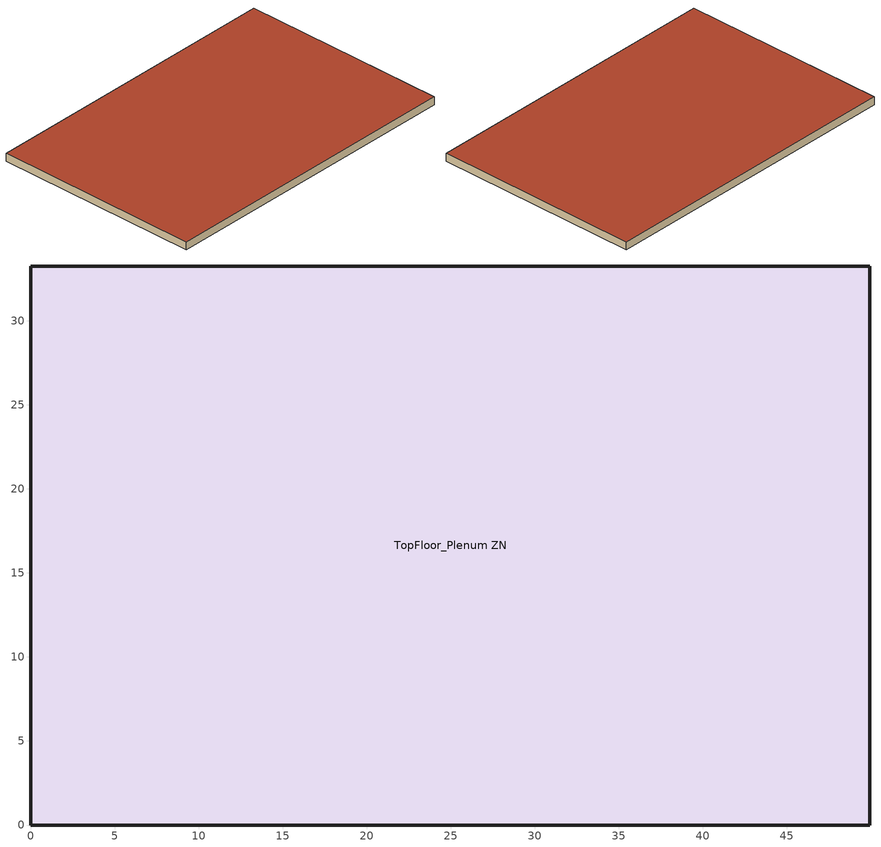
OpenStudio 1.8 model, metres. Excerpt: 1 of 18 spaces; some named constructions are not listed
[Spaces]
TopFloor_Plenum ZN
 floor to Perimeter_top_ZN_1 ZN (Typical Interior Floor): 45.34,4.57 49.91,0 0,0 4.57,4.57 z10.67
 floor to Core_top ZN (Typical Interior Floor): 45.34,28.7 45.34,4.57 4.57,4.57 4.57,28.7 z10.67
 floor to Perimeter_top_ZN_2 ZN (Typical Interior Floor): 49.91,33.27 49.91,0 45.34,4.57 45.34,28.7 z10.67
 floor to Perimeter_top_ZN_3 ZN (Typical Interior Floor): 49.91,33.27 45.34,28.7 4.57,28.7 0,33.27 z10.67
 floor to Perimeter_top_ZN_4 ZN (Typical Interior Floor): 0,33.27 4.57,28.7 4.57,4.57 0,0 z10.67
 wall outside (Typical Insulated Steel Framed Exterior Wall R-15.63): 49.91,33.27 0,33.27 0,0 49.91,0 49.91,33.27 z10.67:11.89
 roof outside (Typical IEAD Roof R-20.83): 49.91,0 49.91,33.27 0,33.27 0,0 z11.89
[SizingPeriod:DesignDay] Barometric Pressure {Pa}=98934; Sky Clearness=0; Rain Indicator=0; Snow Indicator=0; Day of Month=21; Daylight Saving Time Indicator=0; Humidity Indicating Type=Wetbulb; Dry-Bulb Temperature Range Modifier Type=DefaultMultipliers
Name | Maximum Dry-Bulb Temperature {C} | Daily Dry-Bulb Temperature Range {deltaC} | Humidity Indicating Conditions at Maximum Dry-Bulb {BasedOnField A3} | Wind Speed {m/s} | Wind Direction {deg} | Month | Day Type | Solar Model Indicator | ASHRAE Taub | ASHRAE Taud
Chicago Ohare Intl Ap Ann Clg .4% Condns WB=>MDB | 31.2 | 10.5 | 25.5 | 5.2 | 230 | 7 | SummerDesignDay | ASHRAETau | 0.455 | 2.05
Chicago Ohare Intl Ap Ann Clg .4% Condns DB=>MWB | 33.3 | 10.5 | 23.7 | 5.2 | 230 | 7 | SummerDesignDay | ASHRAETau | 0.455 | 2.05
Chicago Ohare Intl Ap Ann Htg 99.6% Condns DB | -20 | 0 | -20 | 4.9 | 270 | 1 | WinterDesignDay | ASHRAEClearSky
[Construction]
Typical Interior Ceiling: CP02 CARPET PAD, 100mm Normalweight concrete floor
[Material]
100mm Normalweight concrete floor: Roughness=MediumSmooth; Thickness {m}=0.1016; Conductivity {W/m-K}=2.31; Density {kg/m3}=2322; Specific Heat {J/kg-K}=832; Thermal Absorptance=0.9; Solar Absorptance=0.7; Visible Absorptance=0.7
[Material:NoMass]
CP02 CARPET PAD: Roughness=VeryRough; Thermal Resistance {m2-K/W}=0.21648; Thermal Absorptance=0.9; Solar Absorptance=0.7; Visible Absorptance=0.8
[Schedule:Day]
OfficeMedium CLGSETP_SCH_NO_OPTIMUM Summer Design Day 2: 5, 0, 26.7, 22, 0, 24, 24, 0, 26.7
OfficeMedium HTGSETP_SCH_NO_OPTIMUM Default; OfficeMedium HTGSETP_SCH_NO_OPTIMUM Summer Design Day: 24, 0, 15.6
OfficeMedium HTGSETP_SCH_NO_OPTIMUM Summer Design Day 2: 5, 0, 15.6, 22, 0, 21, 24, 0, 15.6
OfficeMedium HTGSETP_SCH_NO_OPTIMUM Summer Design Day 1: 5, 0, 15.6, 17, 0, 21, 24, 0, 15.6
OfficeMedium HTGSETP_SCH_NO_OPTIMUM Winter Design Day: 5, 0, 15.6, 6, 0, 17.6, 7, 0, 19.6, 22, 0, 21, 24, 0, 15.6
OfficeMedium CLGSETP_SCH_NO_OPTIMUM Default; OfficeMedium CLGSETP_SCH_NO_OPTIMUM Winter Design Day: 24, 0, 26.7
OfficeMedium CLGSETP_SCH_NO_OPTIMUM Summer Design Day: 5, 0, 26.7, 17, 0, 24, 24, 0, 26.7
OfficeMedium CLGSETP_SCH_NO_OPTIMUM Summer Design Day 1: 5, 0, 26.7, 6, 0, 25.7, 7, 0, 25, 22, 0, 24, 24, 0, 26.7
Office Bldg Light Default Schedule: 5, 0, 0.05, 7, 0, 0.1, 8, 0, 0.3, 17, 0, 0.9, 18, 0, 0.7, 20, 0, 0.5, 22, 0, 0.3, 23, 0, 0.1, 24, 0, 0.05
Office Bldg Light Summer Design Day; Medium Office Infil Quarter On Rule 1 Day Schedule; Medium Office Bldg Equip Summer Design Day: 24, 0, 1
Office Bldg Light Winter Design Day; Medium Office Bldg Occ Winter Design Day; Medium Office Bldg Occ Rule 1 Day Schedule; Medium Office Bldg Equip Winter Design Day: 24, 0, 0
Office Bldg Light Rule 1 Day Schedule: 24, 0, 0.05
Office Bldg Light Rule 2 Day Schedule: 6, 0, 0.05, 8, 0, 0.1, 14, 0, 0.5, 17, 0, 0.15, 24, 0, 0.05
Office Infil Quarter On Default Schedule: 24, 0, 0.33
Office Infil Quarter On Summer Design Day; Medium Office Infil Quarter On Default Schedule; Medium Office Infil Quarter On Summer Design Day: 6, 0, 1, 22, 0, 0.25, 24, 0, 1
Office Infil Quarter On Winter Design Day; Medium Office Infil Quarter On Winter Design Day; Medium Office Infil Quarter On Rule 2 Day Schedule: 6, 0, 1, 18, 0, 0.25, 24, 0, 1
Medium Office Bldg Occ Default Schedule: 6, 0, 0, 7, 0, 0.1, 8, 0, 0.2, 12, 0, 0.95, 13, 0, 0.5, 17, 0, 0.95, 18, 0, 0.7, 20, 0, 0.4, 22, 0, 0.1, 24, 0, 0.05
Medium Office Bldg Occ Summer Design Day: 6, 0, 0, 22, 0, 1, 24, 0, 0.05
Medium Office Bldg Occ Rule 2 Day Schedule: 6, 0, 0, 8, 0, 0.1, 14, 0, 0.5, 17, 0, 0.1, 24, 0, 0
Medium Office Activity Default Schedule; Medium Office Activity Summer Design Day; Medium Office Activity Winter Design Day: 24, 0, 120
Medium Office Bldg Equip Default Schedule: 8, 0, 0.4, 12, 0, 0.9, 13, 0, 0.8, 17, 0, 0.9, 18, 0, 0.8, 20, 0, 0.6, 22, 0, 0.5, 24, 0, 0.4
Medium Office Bldg Equip Rule 1 Day Schedule: 24, 0, 0.3
Medium Office Bldg Equip Rule 2 Day Schedule: 6, 0, 0.3, 8, 0, 0.4, 14, 0, 0.5, 17, 0, 0.35, 24, 0, 0.3
Schedule Day 44: 9, 0, 0.33, 17, 0, 1, 24, 0, 0.33
[Schedule:Week]
Schedule:Week:Daily {189c0b83-11bb-4b0c-8f70-1ad65c589bb9}: OfficeMedium HTGSETP_SCH_NO_OPTIMUM Default, OfficeMedium HTGSETP_SCH_NO_OPTIMUM Summer Design Day 2, OfficeMedium HTGSETP_SCH_NO_OPTIMUM Summer Design Day 2, OfficeMedium HTGSETP_SCH_NO_OPTIMUM Summer Design Day 2, OfficeMedium HTGSETP_SCH_NO_OPTIMUM Summer Design Day 2, OfficeMedium HTGSETP_SCH_NO_OPTIMUM Summer Design Day 2, OfficeMedium HTGSETP_SCH_NO_OPTIMUM Summer Design Day 1, OfficeMedium HTGSETP_SCH_NO_OPTIMUM Default, OfficeMedium HTGSETP_SCH_NO_OPTIMUM Summer Design Day, OfficeMedium HTGSETP_SCH_NO_OPTIMUM Winter Design Day, OfficeMedium HTGSETP_SCH_NO_OPTIMUM Default, OfficeMedium HTGSETP_SCH_NO_OPTIMUM Default
Schedule:Week:Daily {66150333-9b1c-468a-82c0-06b1d07c58f9}: OfficeMedium CLGSETP_SCH_NO_OPTIMUM Default, OfficeMedium CLGSETP_SCH_NO_OPTIMUM Summer Design Day 2, OfficeMedium CLGSETP_SCH_NO_OPTIMUM Summer Design Day 2, OfficeMedium CLGSETP_SCH_NO_OPTIMUM Summer Design Day 2, OfficeMedium CLGSETP_SCH_NO_OPTIMUM Summer Design Day 2, OfficeMedium CLGSETP_SCH_NO_OPTIMUM Summer Design Day 2, OfficeMedium CLGSETP_SCH_NO_OPTIMUM Summer Design Day, OfficeMedium CLGSETP_SCH_NO_OPTIMUM Default, OfficeMedium CLGSETP_SCH_NO_OPTIMUM Summer Design Day 1, OfficeMedium CLGSETP_SCH_NO_OPTIMUM Winter Design Day, OfficeMedium CLGSETP_SCH_NO_OPTIMUM Default, OfficeMedium CLGSETP_SCH_NO_OPTIMUM Default
[Schedule:Ruleset]
Name | Default Day Schedule | Summer Design Day Schedule | Winter Design Day Schedule
Office Bldg Light | Office Bldg Light Default Schedule | Office Bldg Light Summer Design Day | Office Bldg Light Winter Design Day
Office Infil Quarter On | Office Infil Quarter On Default Schedule | Office Infil Quarter On Summer Design Day | Office Infil Quarter On Winter Design Day
Medium Office Bldg Occ | Medium Office Bldg Occ Default Schedule | Medium Office Bldg Occ Summer Design Day | Medium Office Bldg Occ Winter Design Day
3 ACH April - May 0900 - 1700 Else 1 ACH | Medium Office Infil Quarter On Default Schedule | Medium Office Infil Quarter On Summer Design Day | Medium Office Infil Quarter On Winter Design Day
Medium Office Bldg Equip | Medium Office Bldg Equip Default Schedule | Medium Office Bldg Equip Summer Design Day | Medium Office Bldg Equip Winter Design Day
[Schedule:Rule] Date Specification Type=DateRange; Start Day=1; End Day=31
Name | Schedule Ruleset | Rule Order | Day Schedule | Apply Sunday | Apply Monday | Apply Tuesday | Apply Wednesday | Apply Thursday | Apply Friday | Apply Saturday | Start Month | End Month
Office Bldg Light Rule 1 | Office Bldg Light | 0 | Office Bldg Light Rule 1 Day Schedule | Yes | No | No | No | No | No | No | 1 | 12
Office Bldg Light Rule 2 | Office Bldg Light | 1 | Office Bldg Light Rule 2 Day Schedule | No | No | No | No | No | No | Yes | 1 | 12
Medium Office Bldg Occ Rule 1 | Medium Office Bldg Occ | 0 | Medium Office Bldg Occ Rule 1 Day Schedule | Yes | No | No | No | No | No | No | 1 | 12
Medium Office Bldg Occ Rule 2 | Medium Office Bldg Occ | 1 | Medium Office Bldg Occ Rule 2 Day Schedule | No | No | No | No | No | No | Yes | 1 | 12
Medium Office Infil Quarter On Rule 1 | 3 ACH April - May 0900 - 1700 Else 1 ACH | 0 | Medium Office Infil Quarter On Rule 1 Day Schedule | Yes | No | No | No | No | No | No | 1 | 12
Medium Office Infil Quarter On Rule 2 | 3 ACH April - May 0900 - 1700 Else 1 ACH | 1 | Medium Office Infil Quarter On Rule 2 Day Schedule | No | No | No | No | No | No | Yes | 1 | 12
Medium Office Bldg Equip Rule 1 | Medium Office Bldg Equip | 0 | Medium Office Bldg Equip Rule 1 Day Schedule | Yes | No | No | No | No | No | No | 1 | 12
Medium Office Bldg Equip Rule 2 | Medium Office Bldg Equip | 1 | Medium Office Bldg Equip Rule 2 Day Schedule | No | No | No | No | No | No | Yes | 1 | 12
Schedule Rule 3 | Office Infil Quarter On | 0 | Schedule Day 44 |  | Yes | Yes | Yes | Yes | Yes |  | 4 | 5
